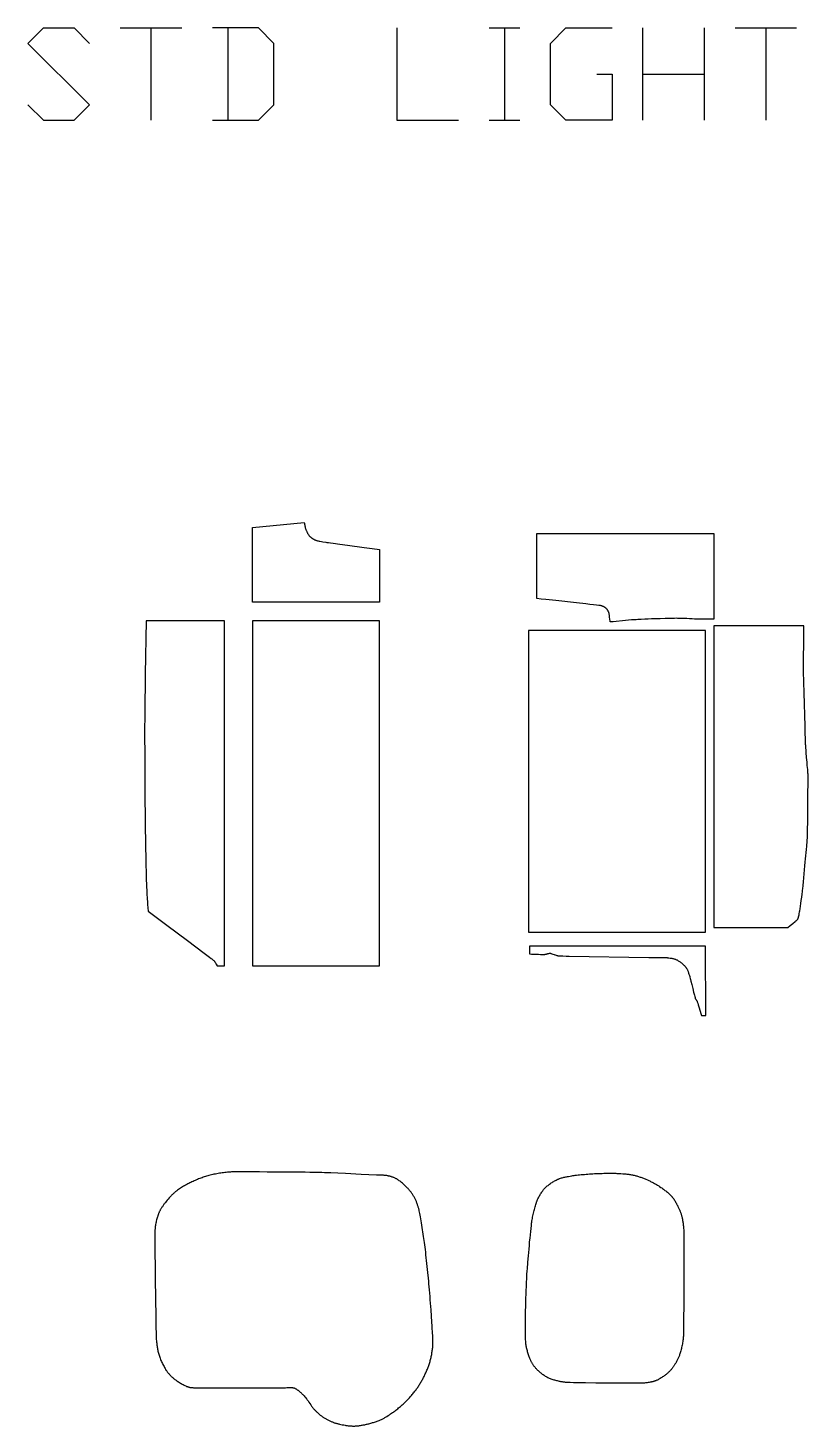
# Model space of a CAD drawing. Extents: x -1405 to 7310, y 1897 to 8577.
# Drawn here: x 5416 to 7135, y 1897 to 4979 of the extents above; entities that cross this region are included whole.
import ezdxf

# ---------------------------------------------------------------- set-up
doc = ezdxf.new("R2010")
doc.units = 0
doc.layers.add('Default_Layer', color=1, linetype='CONTINUOUS')

msp = doc.modelspace()

# ---------------------------------------------------------------- linework, layer by layer
at = {"layer": 'Default_Layer'}
for points in [[(5416.1, 4809.4), (5450, 4775.5), (5517.7, 4775.5), (5551.6, 4809.4), (5416.1, 4944.8), (5450, 4978.7), (5517.7, 4978.7), (5551.6, 4944.8)], [(5619.3, 4978.7), (5754.8, 4978.7)], [(5687.1, 4978.7), (5687.1, 4775.5)], [(5822.5, 4775.5), (5924.1, 4775.5), (5958, 4809.4), (5958, 4944.8), (5924.1, 4978.7), (5822.5, 4978.7)], [(5856.4, 4978.7), (5856.4, 4775.5)], [(6228.9, 4978.7), (6228.9, 4775.5), (6364.4, 4775.5)], [(6432.1, 4978.7), (6499.9, 4978.7)], [(6466, 4978.7), (6466, 4775.5)], [(6669.2, 4877.1), (6703.1, 4877.1), (6703.1, 4775.5), (6601.5, 4775.5), (6567.6, 4809.4), (6567.6, 4944.8), (6601.5, 4978.7), (6703.1, 4978.7)], [(6770.8, 4775.5), (6770.8, 4978.7)], [(6906.3, 4978.7), (6906.3, 4775.5)], [(6974, 4978.7), (7109.5, 4978.7)], [(7041.7, 4978.7), (7041.7, 4775.5)], [(6770.8, 4877.1), (6906.3, 4877.1)], [(6432.1, 4775.5), (6499.9, 4775.5)]]:
    msp.add_lwpolyline(points, dxfattribs=at)
for points in [[(5910.9, 3877.7), (6024.8, 3888.7), (6025.2, 3886.8), (6025.5, 3884.9), (6025.9, 3883.1), (6026.2, 3881.2), (6026.6, 3879.4), (6026.8, 3878.4), (6027, 3877.5), (6027.2, 3876.6), (6027.5, 3875.7), (6027.8, 3874.8), (6028.1, 3873.9), (6028.4, 3873), (6028.8, 3872.1), (6029.2, 3871.1), (6029.7, 3870.1), (6030.2, 3869), (6030.7, 3868), (6031.2, 3866.9), (6031.8, 3865.9), (6032.3, 3864.8), (6032.9, 3863.8), (6033.5, 3862.9), (6034.1, 3861.9), (6034.7, 3861), (6035.3, 3860.2), (6035.9, 3859.4), (6036.5, 3858.7), (6037.2, 3858), (6037.8, 3857.4), (6038.5, 3856.8), (6039.1, 3856.1), (6039.8, 3855.6), (6040.6, 3855), (6041.3, 3854.5), (6042, 3853.9), (6042.8, 3853.4), (6043.6, 3852.9), (6044.4, 3852.5), (6045.2, 3852), (6046, 3851.6), (6046.8, 3851.2), (6047.6, 3850.8), (6048.4, 3850.4), (6048.9, 3850.2), (6049.3, 3850.1), (6050.4, 3849.7), (6051.6, 3849.3), (6052.9, 3849), (6054.3, 3848.6), (6055.8, 3848.3), (6057.4, 3847.9), (6059.1, 3847.6), (6062.5, 3846.9), (6065.9, 3846.3), (6072.4, 3845.2), (6074.7, 3844.8), (6078.2, 3844.3), (6083, 3843.6), (6088.8, 3842.8), (6103.1, 3840.8), (6119.9, 3838.6), (6156.9, 3833.6), (6174.8, 3831.2), (6190.9, 3829), (6190.9, 3713), (5910.9, 3713), (5910.9, 3877.7)], [(6537.3, 3864.3), (6927.3, 3864.3), (6927.3, 3675.6), (6923.2, 3675.6), (6919, 3675.5), (6910.8, 3675.5), (6906.7, 3675.4), (6902.6, 3675.4), (6898.5, 3675.5), (6894.3, 3675.5), (6892.2, 3675.6), (6889.9, 3675.7), (6884.9, 3675.9), (6879.4, 3676.2), (6873.6, 3676.5), (6867.7, 3676.8), (6861.9, 3677.1), (6859, 3677.2), (6856.2, 3677.3), (6853.4, 3677.4), (6850.8, 3677.4), (6848.2, 3677.4), (6845.6, 3677.5), (6840.4, 3677.4), (6835.2, 3677.4), (6830.1, 3677.3), (6824.9, 3677.1), (6819.7, 3677), (6809.3, 3676.7), (6797.2, 3676.3), (6790.1, 3676), (6782.6, 3675.8), (6774.9, 3675.4), (6767.2, 3675.1), (6759.8, 3674.7), (6756.2, 3674.5), (6752.8, 3674.3), (6749.4, 3674), (6746, 3673.8), (6739.3, 3673.3), (6732.6, 3672.7), (6725.9, 3672.1), (6712.4, 3670.8), (6705.7, 3670.1), (6699, 3669.5), (6698.6, 3672.1), (6698.3, 3674.9), (6697.7, 3680.6), (6697.3, 3683.3), (6697.1, 3684.5), (6697, 3685.7), (6696.8, 3686.8), (6696.6, 3687.8), (6696.4, 3688.6), (6696.1, 3689.4), (6695.6, 3690.7), (6695.1, 3692), (6694.8, 3692.6), (6694.5, 3693.2), (6694.2, 3693.9), (6693.8, 3694.5), (6693.5, 3695.1), (6693.1, 3695.7), (6692.7, 3696.3), (6692.3, 3696.8), (6691.9, 3697.4), (6691.4, 3697.9), (6691, 3698.4), (6690.5, 3698.9), (6690, 3699.4), (6689.4, 3699.9), (6688.8, 3700.4), (6688.2, 3700.8), (6687.6, 3701.3), (6686.9, 3701.7), (6686.2, 3702.1), (6685.5, 3702.5), (6684.8, 3702.9), (6684, 3703.2), (6683.3, 3703.6), (6682.5, 3703.9), (6681.7, 3704.2), (6681, 3704.5), (6680.2, 3704.8), (6679.5, 3705), (6679.2, 3705.1), (6678.8, 3705.2), (6677.7, 3705.4), (6676.2, 3705.6), (6674.2, 3705.9), (6668.9, 3706.5), (6662.2, 3707.3), (6654.3, 3708.3), (6645.2, 3709.3), (6624.7, 3711.5), (6578.9, 3716.5), (6556.8, 3718.9), (6546.6, 3720), (6537.3, 3721.1), (6537.3, 3864.3)], [(5833, 2911.9), (5848.6, 2911.9), (5849.3, 2911.9), (5849.3, 3668.8), (5849.3, 3671.9), (5676.2, 3671.9), (5674.7, 3554.5), (5674.5, 3540.2), (5674.3, 3525.9), (5673.8, 3497.3), (5673.6, 3482.9), (5673.4, 3468.6), (5673.3, 3454.3), (5673.2, 3440), (5673.2, 3432.6), (5673.2, 3424.7), (5673.2, 3407.6), (5673.3, 3389.2), (5673.4, 3369.8), (5673.7, 3329.9), (5673.8, 3310.1), (5673.9, 3291), (5675.4, 3171.6), (5675.7, 3151.8), (5676.1, 3131), (5676.3, 3121.1), (5676.5, 3112.3), (5676.6, 3104.7), (5676.8, 3099), (5677, 3094.1), (5677.2, 3089.1), (5677.5, 3083.9), (5677.7, 3078.8), (5678.2, 3069.2), (5678.7, 3061), (5679, 3057.4), (5679.2, 3053.8), (5679.8, 3046.7), (5680.4, 3039.5), (5680.9, 3032.3), (5722.1, 3001.3), (5767.5, 2967.2), (5804.6, 2939.3), (5816.1, 2930.6), (5819.4, 2928), (5820.9, 2926.9), (5822.7, 2925.4), (5823.6, 2924.6), (5824.5, 2923.8), (5825.3, 2923), (5826.1, 2922.2), (5826.8, 2921.5), (5827.4, 2920.8), (5827.9, 2920.2), (5828.4, 2919.5), (5828.8, 2918.9), (5829.2, 2918.2), (5830, 2916.7), (5830.4, 2916), (5830.8, 2915.3), (5833, 2911.9)], [(6190.9, 2911.9), (6190.9, 3671.9), (5910.9, 3671.9), (5910.9, 2911.9), (6190.9, 2911.9)], [(6908.8, 2985.7), (6908.8, 3650.7), (6518.8, 3650.7), (6518.8, 2985.7), (6908.8, 2985.7)], [(7125.5, 3661), (6927.3, 3661), (6927.3, 2996), (7090.3, 2996), (7095.7, 3000.3), (7101.5, 3005), (7106.4, 3009), (7108.1, 3010.4), (7108.7, 3010.9), (7109.1, 3011.2), (7110.1, 3012.2), (7110.6, 3012.7), (7111.2, 3013.2), (7111.7, 3013.7), (7112.1, 3014.2), (7112.3, 3014.5), (7112.5, 3014.8), (7112.7, 3015.1), (7112.9, 3015.4), (7113, 3015.8), (7113.2, 3016.3), (7113.4, 3017), (7113.6, 3017.8), (7114.1, 3019.6), (7114.5, 3021.6), (7115, 3023.9), (7115.4, 3026.1), (7116.2, 3030.4), (7116.6, 3033.1), (7117.3, 3037.4), (7118.1, 3042.8), (7119, 3049.1), (7119.9, 3055.8), (7120.9, 3062.7), (7121.7, 3069.3), (7122.5, 3075.3), (7122.8, 3078.3), (7123.2, 3081.5), (7123.9, 3088.7), (7124.7, 3096.7), (7125.5, 3105.2), (7127.2, 3122.9), (7128, 3131.7), (7128.8, 3140), (7129.4, 3147.1), (7130.1, 3154.1), (7130.8, 3161.2), (7131.4, 3168.2), (7132.1, 3175.2), (7132.4, 3178.8), (7132.6, 3182.3), (7132.9, 3185.8), (7133.1, 3189.3), (7133.3, 3192.9), (7133.5, 3196.4), (7133.6, 3198.4), (7133.7, 3201), (7133.8, 3207.4), (7134, 3215.5), (7134.1, 3224.9), (7134.2, 3235.4), (7134.4, 3246.6), (7134.6, 3270), (7134.7, 3292.9), (7134.8, 3313), (7134.8, 3321.3), (7134.8, 3328), (7134.8, 3332.9), (7134.8, 3334.5), (7134.7, 3335.6), (7134.7, 3337.1), (7134.6, 3338.7), (7134.4, 3341.7), (7134.1, 3344.8), (7133.8, 3347.8), (7133.2, 3353.9), (7132.9, 3357), (7132.6, 3360.1), (7132.2, 3365.3), (7131.7, 3370.7), (7130.8, 3381.4), (7130.4, 3386.7), (7130, 3391.9), (7129.7, 3396.9), (7129.5, 3399.4), (7129.4, 3401.7), (7129.2, 3406.5), (7129, 3411.2), (7128.9, 3415.9), (7128.8, 3420.6), (7128.6, 3430.1), (7128.5, 3434.8), (7128.4, 3439.5), (7126.2, 3513.3), (7126, 3521), (7125.7, 3528.8), (7125.2, 3544.6), (7124.9, 3552.4), (7124.7, 3559.8), (7124.6, 3566.9), (7124.6, 3570.2), (7124.5, 3573.4), (7124.5, 3576.6), (7124.5, 3579.8), (7124.6, 3583.1), (7124.6, 3586.4), (7124.8, 3593.2), (7124.9, 3599.8), (7125.3, 3612.5), (7125.4, 3618.2), (7125.5, 3623.2), (7125.5, 3628), (7125.5, 3632.7), (7125.5, 3642.1), (7125.5, 3651.5), (7125.5, 3661)], [(6521.5, 2954.8), (6521.5, 2937.7), (6525.9, 2937.6), (6530.8, 2937.3), (6540.8, 2936.9), (6545.4, 2936.7), (6549.2, 2936.5), (6552.1, 2936.4), (6553, 2936.4), (6553.6, 2936.5), (6554.4, 2936.6), (6555.2, 2936.7), (6556, 2936.9), (6556.8, 2937.1), (6558.4, 2937.6), (6559.2, 2937.8), (6559.9, 2938), (6560.7, 2938.2), (6561.6, 2938.4), (6562.4, 2938.6), (6563.3, 2938.8), (6564.1, 2939), (6565, 2939.1), (6565.4, 2939.2), (6565.9, 2939.2), (6566.3, 2939.2), (6566.7, 2939.2), (6567.2, 2939.2), (6567.8, 2939), (6568.4, 2938.9), (6569.1, 2938.7), (6570.7, 2938.2), (6572.4, 2937.6), (6575.6, 2936.5), (6576.9, 2936), (6578, 2935.7), (6579.7, 2935.1), (6581.4, 2934.6), (6582.2, 2934.3), (6583.1, 2934.1), (6583.9, 2933.9), (6584.8, 2933.8), (6585.3, 2933.7), (6586.1, 2933.6), (6588.4, 2933.5), (6591.3, 2933.4), (6594.7, 2933.3), (6602, 2933.1), (6605.6, 2933), (6608.8, 2932.9), (6783.9, 2929.8), (6786.5, 2929.8), (6789.3, 2929.8), (6795.2, 2929.8), (6801.2, 2929.9), (6807.1, 2929.9), (6812.7, 2929.9), (6815.3, 2929.9), (6817.8, 2929.9), (6820, 2929.8), (6822.1, 2929.7), (6823.8, 2929.6), (6824.6, 2929.6), (6825.3, 2929.5), (6828, 2929.1), (6830.7, 2928.8), (6832.1, 2928.6), (6833.4, 2928.3), (6834.8, 2928.1), (6836.1, 2927.8), (6837.4, 2927.5), (6838.8, 2927.2), (6840.1, 2926.8), (6841.4, 2926.4), (6842.6, 2926), (6843.9, 2925.5), (6845.1, 2924.9), (6846.3, 2924.4), (6847, 2924), (6847.6, 2923.7), (6848.9, 2922.9), (6850.2, 2922.1), (6851.6, 2921.1), (6853, 2920.1), (6854.4, 2919.1), (6855.8, 2917.9), (6857.2, 2916.8), (6858.5, 2915.6), (6859.8, 2914.4), (6861.1, 2913.2), (6862.3, 2912), (6863.4, 2910.8), (6864.5, 2909.6), (6865.4, 2908.5), (6865.8, 2907.9), (6866.2, 2907.4), (6866.6, 2906.9), (6867, 2906.3), (6867.3, 2905.8), (6867.7, 2905.2), (6868.3, 2904.1), (6868.9, 2902.9), (6869.4, 2901.7), (6869.9, 2900.5), (6870.4, 2899.2), (6870.9, 2898), (6871.3, 2896.7), (6871.7, 2895.5), (6872.5, 2892.9), (6873.3, 2890.4), (6874.1, 2887.9), (6874.3, 2887.1), (6874.6, 2886.2), (6875.2, 2883.9), (6875.9, 2881.1), (6876.8, 2877.7), (6878.7, 2870.1), (6880.8, 2861.8), (6882.8, 2853.8), (6884.5, 2846.8), (6885.2, 2843.9), (6885.8, 2841.7), (6886.3, 2840.1), (6886.4, 2839.5), (6886.5, 2839.2), (6886.7, 2838.9), (6886.9, 2838.5), (6887.1, 2838.1), (6887.3, 2837.8), (6887.8, 2837.1), (6888.3, 2836.4), (6888.9, 2835.7), (6889.3, 2835), (6889.8, 2834.3), (6890, 2833.9), (6890.2, 2833.5), (6890.4, 2832.9), (6890.8, 2832), (6891.7, 2829.2), (6892.9, 2825.5), (6894.2, 2821), (6897.2, 2811.3), (6898.7, 2806.5), (6900, 2802.3), (6909.6, 2802.3), (6908.8, 2954.9), (6521.5, 2954.8)], [(6183.9, 2450.2), (6167.5, 2451), (6150.3, 2451.8), (6115.4, 2453.5), (6098.7, 2454.3), (6083.3, 2455), (6076.1, 2455.3), (6069.5, 2455.5), (6063.4, 2455.7), (6058, 2455.9), (6052.8, 2456), (6047.7, 2456.2), (6042.6, 2456.2), (6037.5, 2456.3), (6027.2, 2456.5), (6017, 2456.6), (5996.5, 2456.7), (5986.3, 2456.8), (5976, 2456.9), (5968.5, 2456.9), (5960.5, 2456.9), (5943.5, 2457.1), (5926.1, 2457.2), (5908.9, 2457.4), (5900.6, 2457.4), (5892.8, 2457.5), (5885.4, 2457.5), (5878.6, 2457.4), (5872.4, 2457.4), (5869.6, 2457.3), (5867.1, 2457.3), (5864.7, 2457.2), (5862.6, 2457.1), (5860.7, 2457), (5859.1, 2456.9), (5856.1, 2456.6), (5853.1, 2456.3), (5850.1, 2455.9), (5847.1, 2455.6), (5844, 2455.1), (5841, 2454.7), (5837.9, 2454.2), (5834.9, 2453.7), (5831.9, 2453.2), (5829, 2452.6), (5826, 2452), (5823.2, 2451.4), (5820.3, 2450.8), (5817.6, 2450.1), (5814.9, 2449.4), (5812.3, 2448.7), (5809.7, 2448), (5807.2, 2447.2), (5804.6, 2446.4), (5802.1, 2445.5), (5799.6, 2444.6), (5797, 2443.7), (5794.5, 2442.8), (5792, 2441.8), (5789.5, 2440.8), (5787.1, 2439.8), (5784.6, 2438.7), (5782.2, 2437.6), (5779.8, 2436.5), (5777.4, 2435.4), (5775, 2434.2), (5772.7, 2433.1), (5770.4, 2431.9), (5768.1, 2430.7), (5765.8, 2429.4), (5763.5, 2428.2), (5761.2, 2426.9), (5759, 2425.6), (5756.7, 2424.3), (5754.5, 2422.9), (5752.3, 2421.5), (5750.1, 2420.1), (5747.9, 2418.6), (5745.8, 2417.1), (5744.8, 2416.4), (5743.8, 2415.6), (5742.7, 2414.8), (5741.7, 2414), (5740.7, 2413.1), (5739.7, 2412.3), (5738.7, 2411.5), (5737.8, 2410.6), (5736.8, 2409.7), (5735.8, 2408.8), (5734.8, 2407.8), (5733.7, 2406.8), (5732.7, 2405.7), (5731.6, 2404.6), (5729.5, 2402.4), (5727.3, 2400), (5725.1, 2397.5), (5723, 2395), (5720.9, 2392.4), (5718.8, 2389.8), (5717.8, 2388.5), (5716.8, 2387.2), (5715.8, 2385.9), (5714.8, 2384.6), (5713.9, 2383.3), (5713, 2382), (5712.2, 2380.7), (5711.3, 2379.5), (5710.5, 2378.2), (5709.8, 2377), (5709, 2375.8), (5708.4, 2374.7), (5707.7, 2373.5), (5707.1, 2372.4), (5706.6, 2371.3), (5706, 2370.2), (5705.5, 2369.1), (5705, 2367.9), (5704.5, 2366.8), (5704, 2365.6), (5703.6, 2364.5), (5703.1, 2363.3), (5702.7, 2362.2), (5702.3, 2361), (5701.9, 2359.8), (5701.5, 2358.6), (5700.8, 2356.3), (5700.1, 2353.9), (5699.5, 2351.5), (5698.9, 2349), (5698.4, 2346.6), (5697.9, 2344.1), (5697.4, 2341.7), (5697, 2339.2), (5696.6, 2336.8), (5696.3, 2334.3), (5696.2, 2333.6), (5696.1, 2332.5), (5696.1, 2331.2), (5696, 2329.5), (5695.9, 2325.5), (5695.9, 2320.5), (5695.8, 2314.6), (5695.8, 2307.8), (5695.8, 2300.3), (5695.8, 2292), (5695.9, 2283.2), (5695.9, 2273.9), (5696.1, 2253.9), (5696.3, 2232.7), (5696.6, 2210.9), (5696.8, 2189.2), (5697.2, 2168), (5697.5, 2148.1), (5697.8, 2130), (5698.1, 2114.4), (5698.4, 2101.9), (5698.6, 2097), (5698.7, 2093), (5698.8, 2090.2), (5698.9, 2089.2), (5698.9, 2088.5), (5699.3, 2084), (5699.6, 2081.8), (5699.8, 2079.6), (5700, 2077.3), (5700.3, 2075.1), (5700.6, 2072.9), (5700.9, 2070.7), (5701.3, 2068.5), (5701.7, 2066.3), (5702.1, 2064.1), (5702.6, 2061.9), (5703.1, 2059.7), (5703.6, 2057.6), (5704.2, 2055.4), (5704.9, 2053.3), (5705.6, 2051.1), (5706.4, 2048.9), (5707.3, 2046.6), (5708.2, 2044.2), (5709.2, 2041.8), (5710.3, 2039.5), (5711.4, 2037.1), (5712.5, 2034.8), (5713.6, 2032.5), (5714.8, 2030.3), (5715.9, 2028.1), (5717, 2026.1), (5718.1, 2024.2), (5719.2, 2022.4), (5720.2, 2020.7), (5721.2, 2019.3), (5722.2, 2017.9), (5723.1, 2016.6), (5724.2, 2015.3), (5725.2, 2014), (5726.3, 2012.7), (5727.4, 2011.5), (5728.5, 2010.2), (5729.7, 2009), (5730.8, 2007.8), (5732, 2006.7), (5733.3, 2005.5), (5734.5, 2004.4), (5735.7, 2003.3), (5737, 2002.2), (5738.3, 2001.2), (5739.6, 2000.1), (5741, 1999.1), (5742.6, 1998), (5744.2, 1996.8), (5746, 1995.6), (5747.9, 1994.4), (5749.9, 1993.1), (5751.9, 1991.9), (5753.9, 1990.7), (5756, 1989.5), (5758, 1988.4), (5760, 1987.4), (5762, 1986.4), (5763.8, 1985.5), (5764.7, 1985.1), (5765.6, 1984.7), (5766.4, 1984.4), (5767.3, 1984.1), (5768, 1983.8), (5768.8, 1983.6), (5769.5, 1983.3), (5770.2, 1983.1), (5770.9, 1983), (5771.7, 1982.8), (5773.1, 1982.5), (5774.6, 1982.3), (5776.1, 1982.1), (5777.6, 1981.9), (5779.1, 1981.8), (5780.6, 1981.7), (5782.1, 1981.6), (5783.7, 1981.6), (5786.7, 1981.5), (5789.7, 1981.5), (5791.3, 1981.4), (5792.8, 1981.4), (5793.8, 1981.4), (5795.5, 1981.3), (5800.5, 1981.3), (5807.5, 1981.2), (5816.3, 1981.2), (5838.3, 1981.2), (5864.7, 1981.2), (5923.2, 1981.3), (5951.5, 1981.4), (5976.6, 1981.4), (5978.2, 1981.4), (5979.8, 1981.4), (5981.5, 1981.5), (5983.2, 1981.6), (5986.7, 1981.8), (5990.1, 1981.9), (5991.8, 1982), (5993.4, 1982), (5994.9, 1982), (5996.4, 1982), (5997.8, 1981.9), (5998.5, 1981.9), (5999.1, 1981.8), (5999.7, 1981.7), (6000.3, 1981.6), (6000.8, 1981.5), (6001.3, 1981.4), (6002.3, 1981.1), (6003.3, 1980.7), (6004.2, 1980.3), (6005.2, 1979.9), (6006.1, 1979.4), (6007, 1978.9), (6007.9, 1978.4), (6008.7, 1977.8), (6009.6, 1977.2), (6010.5, 1976.6), (6011.3, 1976), (6012.1, 1975.4), (6013.8, 1974.1), (6015.4, 1972.8), (6016.2, 1972.1), (6017, 1971.3), (6017.9, 1970.5), (6018.8, 1969.6), (6019.7, 1968.7), (6020.6, 1967.8), (6021.6, 1966.8), (6022.5, 1965.7), (6024.4, 1963.6), (6026.3, 1961.4), (6028.1, 1959.3), (6029.8, 1957.1), (6030.7, 1956.1), (6031.6, 1954.9), (6032.4, 1953.7), (6033.3, 1952.4), (6035.2, 1949.7), (6037, 1946.8), (6039, 1944), (6039.9, 1942.5), (6040.9, 1941.1), (6042, 1939.7), (6043, 1938.4), (6044, 1937.1), (6045.1, 1935.9), (6046.1, 1934.7), (6047.2, 1933.5), (6048.3, 1932.4), (6049.4, 1931.2), (6050.5, 1930), (6051.7, 1928.9), (6052.8, 1927.8), (6054, 1926.7), (6055.2, 1925.6), (6056.3, 1924.5), (6057.5, 1923.5), (6058.8, 1922.5), (6060, 1921.5), (6061.2, 1920.5), (6062.5, 1919.6), (6063.7, 1918.6), (6065, 1917.7), (6066.3, 1916.9), (6067.6, 1916), (6068.9, 1915.2), (6070.2, 1914.4), (6071.5, 1913.6), (6072.9, 1912.8), (6074.2, 1912), (6075.6, 1911.3), (6077, 1910.6), (6078.4, 1909.9), (6079.8, 1909.2), (6081.2, 1908.6), (6082.6, 1907.9), (6084, 1907.3), (6085.4, 1906.7), (6086.8, 1906.2), (6088.2, 1905.6), (6089.6, 1905.1), (6091.1, 1904.6), (6092.5, 1904.2), (6093.9, 1903.7), (6095.4, 1903.3), (6096.9, 1902.9), (6098.3, 1902.5), (6099.8, 1902.1), (6101.3, 1901.7), (6102.7, 1901.4), (6105.7, 1900.7), (6108.7, 1900.1), (6111.7, 1899.5), (6114.8, 1899), (6116.4, 1898.7), (6118.1, 1898.5), (6119.7, 1898.2), (6121.3, 1898), (6123, 1897.8), (6124.6, 1897.6), (6126.3, 1897.5), (6128, 1897.4), (6129.6, 1897.3), (6131.3, 1897.2), (6132.9, 1897.2), (6134.6, 1897.2), (6136.2, 1897.2), (6137.9, 1897.3), (6139.6, 1897.4), (6141.4, 1897.6), (6143.2, 1897.8), (6145.1, 1898), (6146.9, 1898.2), (6148.8, 1898.5), (6150.7, 1898.8), (6152.5, 1899.1), (6154.4, 1899.5), (6156.3, 1899.8), (6158.2, 1900.2), (6160, 1900.6), (6161.8, 1901), (6163.6, 1901.4), (6165.5, 1901.8), (6167.4, 1902.3), (6169.4, 1902.9), (6171.4, 1903.4), (6173.5, 1904), (6175.5, 1904.7), (6177.6, 1905.3), (6179.7, 1906), (6181.8, 1906.7), (6183.9, 1907.4), (6185.8, 1908.1), (6187.8, 1908.9), (6189.7, 1909.6), (6191.4, 1910.3), (6193.1, 1911), (6194.7, 1911.7), (6196.2, 1912.4), (6197.7, 1913.2), (6199.3, 1914), (6200.8, 1914.9), (6202.4, 1915.8), (6203.9, 1916.7), (6205.4, 1917.6), (6207, 1918.5), (6209.9, 1920.4), (6212.6, 1922.1), (6215.1, 1923.8), (6217.3, 1925.3), (6219.3, 1926.7), (6221.2, 1928.1), (6223.2, 1929.5), (6225.1, 1930.9), (6227, 1932.4), (6228.9, 1933.9), (6230.8, 1935.4), (6232.7, 1937), (6234.6, 1938.6), (6236.6, 1940.3), (6238.6, 1942), (6240.7, 1943.9), (6242.8, 1945.7), (6244.8, 1947.7), (6246.9, 1949.6), (6248.8, 1951.5), (6251, 1953.7), (6253.5, 1956.4), (6256.4, 1959.5), (6257.9, 1961.2), (6259.4, 1962.9), (6261, 1964.6), (6262.5, 1966.4), (6264.1, 1968.2), (6265.6, 1970.1), (6267.1, 1971.9), (6268.5, 1973.7), (6269.9, 1975.5), (6271.2, 1977.2), (6272.5, 1978.9), (6273.7, 1980.7), (6274.9, 1982.4), (6276.1, 1984.2), (6277.2, 1986), (6278.4, 1987.8), (6279.5, 1989.6), (6280.6, 1991.4), (6281.7, 1993.3), (6282.8, 1995.1), (6283.8, 1997), (6284.8, 1998.8), (6285.8, 2000.7), (6286.8, 2002.6), (6287.8, 2004.5), (6288.8, 2006.4), (6289.7, 2008.3), (6290.7, 2010.2), (6291.6, 2012.2), (6292.5, 2014.2), (6293.4, 2016.2), (6294.3, 2018.3), (6295.2, 2020.3), (6296.1, 2022.4), (6296.9, 2024.5), (6297.7, 2026.6), (6298.5, 2028.7), (6299.3, 2030.8), (6300, 2032.9), (6300.7, 2035), (6301.4, 2037.2), (6302, 2039.3), (6302.6, 2041.4), (6303.2, 2043.6), (6303.7, 2045.8), (6304.2, 2047.9), (6304.7, 2050.1), (6305.1, 2052.3), (6305.6, 2054.6), (6306, 2056.8), (6306.3, 2059), (6306.7, 2061.2), (6307, 2063.5), (6307.3, 2065.7), (6307.5, 2068), (6307.8, 2070.2), (6308, 2072.5), (6308.1, 2074.7), (6308.3, 2076.9), (6308.3, 2079.2), (6308.4, 2081.4), (6308.4, 2083.6), (6308.3, 2085.9), (6308.3, 2088.1), (6308.2, 2090.4), (6308.1, 2092.6), (6307.8, 2097.1), (6307.5, 2101.6), (6307.2, 2106.1), (6306.9, 2110.6), (6306.6, 2117), (6306, 2126.7), (6305.1, 2139), (6304.2, 2153), (6303.1, 2167.9), (6302.5, 2175.5), (6302, 2183), (6301.4, 2190.4), (6300.8, 2197.4), (6300.2, 2204.2), (6299.7, 2210.4), (6299.1, 2216.5), (6298.5, 2222.8), (6297.3, 2235.7), (6295.9, 2248.8), (6294.5, 2261.8), (6293.8, 2268.2), (6293.1, 2274.4), (6292.4, 2280.4), (6291.7, 2286.2), (6291, 2291.7), (6290.4, 2296.8), (6289.8, 2301.7), (6289.2, 2306.1), (6288.5, 2310.5), (6287.9, 2315.1), (6287.1, 2319.9), (6286.4, 2324.9), (6285.6, 2329.9), (6284.8, 2335), (6284, 2340), (6283.2, 2344.9), (6282.4, 2349.6), (6281.6, 2354.2), (6280.9, 2358.4), (6280.2, 2362.3), (6279.5, 2365.8), (6278.9, 2368.8), (6278.4, 2371.3), (6278.1, 2372.3), (6277.9, 2373.2), (6277.1, 2376.4), (6276.2, 2379.5), (6275.7, 2381.1), (6275.2, 2382.7), (6274.7, 2384.2), (6274.2, 2385.8), (6273.7, 2387.3), (6273.1, 2388.9), (6272.5, 2390.4), (6271.9, 2391.9), (6271.3, 2393.4), (6270.6, 2394.9), (6269.9, 2396.4), (6269.2, 2397.9), (6268.4, 2399.4), (6267.6, 2400.8), (6266.8, 2402.3), (6265.9, 2403.7), (6265, 2405.2), (6264.1, 2406.7), (6263.1, 2408.1), (6262.2, 2409.6), (6261.2, 2411), (6260.1, 2412.4), (6259.1, 2413.8), (6258, 2415.2), (6256.9, 2416.6), (6255.8, 2417.9), (6254.7, 2419.2), (6253.6, 2420.5), (6252.3, 2421.8), (6251, 2423.2), (6249.5, 2424.7), (6247.9, 2426.2), (6246.3, 2427.7), (6244.6, 2429.3), (6242.9, 2430.8), (6241.1, 2432.3), (6239.4, 2433.8), (6237.6, 2435.2), (6235.9, 2436.6), (6234.3, 2437.9), (6232.7, 2439), (6231.2, 2440.1), (6229.9, 2441), (6229.2, 2441.4), (6228.6, 2441.8), (6227.4, 2442.4), (6226.2, 2443), (6225, 2443.6), (6223.8, 2444.2), (6222.5, 2444.7), (6221.2, 2445.2), (6219.9, 2445.7), (6218.7, 2446.1), (6217.4, 2446.5), (6216, 2446.9), (6214.7, 2447.3), (6213.4, 2447.6), (6212.1, 2447.9), (6210.8, 2448.2), (6209.4, 2448.5), (6208.1, 2448.8), (6206.7, 2449.1), (6205.3, 2449.3), (6203.9, 2449.4), (6202.5, 2449.6), (6201, 2449.7), (6199.4, 2449.8), (6197.9, 2449.8), (6196.4, 2449.9), (6193.2, 2449.9), (6190.1, 2450), (6187, 2450.1), (6185.4, 2450.2), (6183.9, 2450.2)], [(6617.9, 1992.5), (6611, 1992.8), (6607.6, 1992.9), (6604.1, 1993.1), (6602.4, 1993.3), (6600.7, 1993.4), (6599, 1993.6), (6597.3, 1993.8), (6595.6, 1994), (6593.9, 1994.3), (6592.2, 1994.6), (6590.5, 1994.9), (6588.7, 1995.2), (6586.9, 1995.6), (6585.1, 1996), (6583.1, 1996.5), (6581.2, 1997), (6579.2, 1997.5), (6577.2, 1998.1), (6575.2, 1998.6), (6573.1, 1999.3), (6571.1, 1999.9), (6569.2, 2000.6), (6567.2, 2001.3), (6565.3, 2002.1), (6563.4, 2002.9), (6562.5, 2003.3), (6561.7, 2003.7), (6560.8, 2004.1), (6560, 2004.6), (6559.1, 2005), (6558.3, 2005.5), (6556.6, 2006.5), (6554.9, 2007.6), (6553.2, 2008.7), (6551.5, 2009.9), (6549.9, 2011.1), (6548.2, 2012.3), (6546.6, 2013.6), (6545.1, 2014.8), (6543.6, 2016.1), (6542.2, 2017.4), (6540.8, 2018.6), (6539.5, 2019.8), (6538.3, 2021), (6537.2, 2022.1), (6536.2, 2023.2), (6535.2, 2024.2), (6534.3, 2025.3), (6533.4, 2026.3), (6532.6, 2027.4), (6531.7, 2028.6), (6530.9, 2029.7), (6530.1, 2030.9), (6529.3, 2032), (6528.5, 2033.2), (6527.8, 2034.4), (6527.1, 2035.6), (6526.4, 2036.9), (6525.7, 2038.1), (6525, 2039.3), (6524.4, 2040.6), (6523.8, 2041.9), (6523.2, 2043.2), (6522.5, 2044.7), (6521.8, 2046.4), (6521.1, 2048.1), (6520.4, 2050), (6519.7, 2052), (6519, 2054), (6518.3, 2056.1), (6517.6, 2058.3), (6517, 2060.5), (6516.4, 2062.7), (6515.8, 2064.9), (6515.2, 2067.1), (6514.7, 2069.3), (6514.3, 2071.4), (6513.9, 2073.5), (6513.7, 2074.5), (6513.5, 2075.6), (6513.3, 2077.8), (6513, 2080), (6512.9, 2082.3), (6512.7, 2084.6), (6512.6, 2087), (6512.5, 2089.5), (6512.5, 2091.9), (6512.4, 2094.4), (6512.4, 2096.9), (6512.4, 2102), (6512.4, 2106.9), (6512.3, 2111.8), (6512.3, 2114.4), (6512.3, 2117.4), (6512.3, 2124.6), (6512.4, 2132.8), (6512.5, 2141.9), (6512.6, 2151.4), (6512.8, 2161), (6513.1, 2170.4), (6513.3, 2179.2), (6513.6, 2187.7), (6513.9, 2196.3), (6514.3, 2204.9), (6514.7, 2213.5), (6515.1, 2222.2), (6515.6, 2230.9), (6516.2, 2239.6), (6516.5, 2243.9), (6516.8, 2248.2), (6517.2, 2253), (6517.6, 2258.7), (6518.7, 2272.1), (6519.4, 2279.5), (6520.1, 2287.3), (6520.8, 2295.3), (6521.5, 2303.3), (6522.3, 2311.2), (6523, 2318.8), (6523.8, 2326.1), (6524.5, 2332.9), (6525.2, 2339), (6525.8, 2344.3), (6526.1, 2346.6), (6526.4, 2348.6), (6526.6, 2350.4), (6526.9, 2351.9), (6527.4, 2354.6), (6527.9, 2357.4), (6528.5, 2360.3), (6529.1, 2363.2), (6529.8, 2366.1), (6530.4, 2369), (6531.1, 2371.9), (6531.9, 2374.7), (6532.6, 2377.5), (6533.3, 2380.3), (6534.1, 2382.9), (6534.9, 2385.5), (6535.7, 2387.9), (6536.5, 2390.2), (6536.9, 2391.3), (6537.3, 2392.3), (6537.7, 2393.3), (6538.1, 2394.3), (6539, 2396.2), (6539.8, 2398), (6540.7, 2399.9), (6541.7, 2401.7), (6542.6, 2403.6), (6543.6, 2405.4), (6544.6, 2407.2), (6545.7, 2409), (6546.8, 2410.7), (6548, 2412.4), (6549.1, 2414.1), (6550.4, 2415.8), (6551.6, 2417.4), (6552.3, 2418.2), (6552.9, 2419), (6553.6, 2419.7), (6554.3, 2420.5), (6555, 2421.3), (6555.7, 2422), (6556.4, 2422.7), (6557.2, 2423.5), (6557.9, 2424.2), (6558.7, 2424.9), (6559.5, 2425.6), (6560.3, 2426.3), (6562, 2427.7), (6563.7, 2429), (6565.4, 2430.4), (6567.2, 2431.6), (6569, 2432.9), (6570.9, 2434.1), (6572.7, 2435.2), (6574.6, 2436.4), (6576.5, 2437.4), (6578.4, 2438.4), (6580.2, 2439.4), (6582.1, 2440.3), (6583.9, 2441.1), (6584.8, 2441.5), (6585.7, 2441.9), (6586.6, 2442.3), (6587.6, 2442.6), (6589.4, 2443.3), (6591.3, 2443.9), (6593.2, 2444.5), (6595.1, 2445), (6597.1, 2445.5), (6599, 2446), (6600.9, 2446.4), (6602.9, 2446.8), (6604.9, 2447.2), (6606.8, 2447.5), (6610.8, 2448.2), (6614.7, 2448.9), (6616.8, 2449.2), (6619.3, 2449.6), (6622, 2449.9), (6625, 2450.3), (6628.2, 2450.6), (6631.5, 2451), (6635.1, 2451.3), (6638.7, 2451.6), (6642.4, 2451.9), (6646.2, 2452.2), (6649.9, 2452.5), (6653.6, 2452.8), (6657.3, 2453), (6660.9, 2453.3), (6664.3, 2453.5), (6667.6, 2453.6), (6670.8, 2453.8), (6674.2, 2453.9), (6677.6, 2454), (6681.1, 2454.1), (6684.6, 2454.2), (6688.1, 2454.2), (6691.7, 2454.3), (6695.1, 2454.3), (6698.5, 2454.3), (6701.9, 2454.3), (6705, 2454.3), (6708.1, 2454.2), (6711, 2454.2), (6713.7, 2454.1), (6716.2, 2454), (6718.4, 2453.9), (6722.6, 2453.6), (6726.9, 2453.3), (6729, 2453.2), (6731.2, 2453), (6733.3, 2452.8), (6735.5, 2452.5), (6737.6, 2452.3), (6739.7, 2452), (6741.8, 2451.7), (6743.8, 2451.4), (6745.9, 2451.1), (6747.9, 2450.7), (6749.8, 2450.3), (6751.7, 2449.9), (6753.6, 2449.5), (6755.5, 2449), (6757.4, 2448.4), (6759.2, 2447.9), (6761.1, 2447.3), (6763, 2446.7), (6764.8, 2446.1), (6766.7, 2445.4), (6768.5, 2444.8), (6770.3, 2444.1), (6772.1, 2443.4), (6773.9, 2442.6), (6775.7, 2441.9), (6777.5, 2441.2), (6781, 2439.6), (6782.7, 2438.9), (6784.4, 2438.1), (6786.1, 2437.3), (6787.8, 2436.5), (6789.5, 2435.6), (6791.2, 2434.8), (6792.9, 2433.9), (6794.6, 2433), (6796.2, 2432.1), (6797.9, 2431.2), (6799.5, 2430.2), (6801.2, 2429.3), (6802.8, 2428.3), (6804.4, 2427.3), (6806, 2426.3), (6807.6, 2425.2), (6810.8, 2423), (6812.5, 2421.9), (6814.3, 2420.6), (6816.1, 2419.4), (6817.8, 2418.1), (6819.6, 2416.7), (6821.4, 2415.4), (6823.2, 2414), (6824.9, 2412.6), (6826.6, 2411.2), (6828.2, 2409.7), (6829.8, 2408.3), (6831.3, 2406.8), (6832, 2406.1), (6832.7, 2405.4), (6833.3, 2404.7), (6834, 2404), (6834.6, 2403.2), (6835.2, 2402.5), (6835.8, 2401.7), (6836.4, 2401), (6837.6, 2399.3), (6838.8, 2397.7), (6839.9, 2396), (6841, 2394.2), (6842.1, 2392.5), (6843.1, 2390.7), (6844.1, 2389), (6845, 2387.2), (6845.9, 2385.5), (6846.8, 2383.9), (6847.6, 2382.3), (6848.3, 2380.8), (6849.7, 2378), (6850.3, 2376.7), (6850.9, 2375.4), (6851.4, 2374.1), (6852, 2372.8), (6852.6, 2371.5), (6853.1, 2370.2), (6853.6, 2368.8), (6854.1, 2367.5), (6854.6, 2366.2), (6855, 2364.8), (6855.5, 2363.5), (6855.9, 2362.1), (6856.3, 2360.7), (6856.7, 2359.4), (6857.1, 2358), (6857.4, 2356.6), (6857.7, 2355.1), (6858, 2353.5), (6858.3, 2351.8), (6858.6, 2350), (6858.9, 2348.1), (6859.2, 2346.2), (6859.5, 2344.1), (6859.7, 2342), (6860, 2339.9), (6860.2, 2337.8), (6860.4, 2335.6), (6860.6, 2333.4), (6861, 2329.2), (6861.2, 2325.1), (6861.3, 2324), (6861.3, 2322.5), (6861.4, 2318.8), (6861.5, 2314), (6861.5, 2308.3), (6861.5, 2301.8), (6861.5, 2294.6), (6861.5, 2278.8), (6861.3, 2244.2), (6861.3, 2227.4), (6861.2, 2212.1), (6861.1, 2204.1), (6861.1, 2195.4), (6861, 2177.1), (6860.9, 2158), (6860.8, 2139.3), (6860.7, 2130.4), (6860.7, 2121.9), (6860.6, 2114.1), (6860.4, 2106.9), (6860.3, 2100.6), (6860.2, 2097.8), (6860.1, 2095.3), (6860, 2093), (6859.9, 2091.1), (6859.7, 2089.4), (6859.6, 2088.1), (6859.3, 2085.7), (6858.9, 2083.2), (6858.4, 2080.7), (6858, 2078.2), (6857.4, 2075.6), (6856.9, 2073.1), (6856.3, 2070.6), (6855.7, 2068.1), (6855.1, 2065.6), (6854.4, 2063.2), (6853.8, 2060.9), (6853.2, 2058.7), (6852.5, 2056.7), (6851.9, 2054.7), (6851.3, 2053), (6850.7, 2051.4), (6850.1, 2049.8), (6849.5, 2048.3), (6848.8, 2046.7), (6848.1, 2045.2), (6847.3, 2043.6), (6846.6, 2042.1), (6845.8, 2040.6), (6845, 2039.1), (6844.2, 2037.6), (6843.4, 2036.1), (6842.5, 2034.7), (6841.7, 2033.4), (6840.9, 2032.1), (6840.1, 2030.8), (6839.3, 2029.6), (6838.6, 2028.5), (6837.8, 2027.5), (6837, 2026.4), (6836.2, 2025.3), (6835.4, 2024.3), (6834.6, 2023.3), (6833.8, 2022.3), (6832.9, 2021.3), (6832.1, 2020.3), (6831.2, 2019.3), (6830.3, 2018.3), (6829.4, 2017.4), (6828.4, 2016.5), (6827.5, 2015.5), (6826.5, 2014.6), (6825.5, 2013.8), (6824.6, 2012.9), (6823.5, 2012), (6822.2, 2011), (6820.8, 2010), (6819.4, 2008.9), (6817.8, 2007.8), (6816.1, 2006.7), (6814.4, 2005.5), (6812.7, 2004.4), (6810.9, 2003.3), (6809.2, 2002.2), (6807.5, 2001.2), (6805.9, 2000.2), (6804.4, 1999.4), (6803, 1998.6), (6801.7, 1998), (6800.5, 1997.4), (6799.4, 1997), (6798.3, 1996.6), (6797.2, 1996.2), (6796.1, 1995.8), (6794.9, 1995.5), (6793.7, 1995.2), (6792.6, 1994.9), (6791.4, 1994.6), (6790.2, 1994.3), (6789.1, 1994.1), (6786.8, 1993.7), (6784.6, 1993.3), (6782.5, 1992.9), (6780.5, 1992.6), (6778.5, 1992.4), (6776.5, 1992.1), (6774.5, 1992), (6772.5, 1991.8), (6770.5, 1991.7), (6768.4, 1991.6), (6766.4, 1991.5), (6764, 1991.5), (6758.9, 1991.5), (6742.2, 1991.5), (6719.5, 1991.6), (6693.6, 1991.7), (6667.5, 1991.9), (6644.3, 1992.1), (6634.6, 1992.2), (6626.7, 1992.3), (6621.1, 1992.4), (6619.2, 1992.4), (6617.9, 1992.5)]]:
    msp.add_lwpolyline(points, close=True, dxfattribs=at)

doc.saveas('drawing.dxf')
